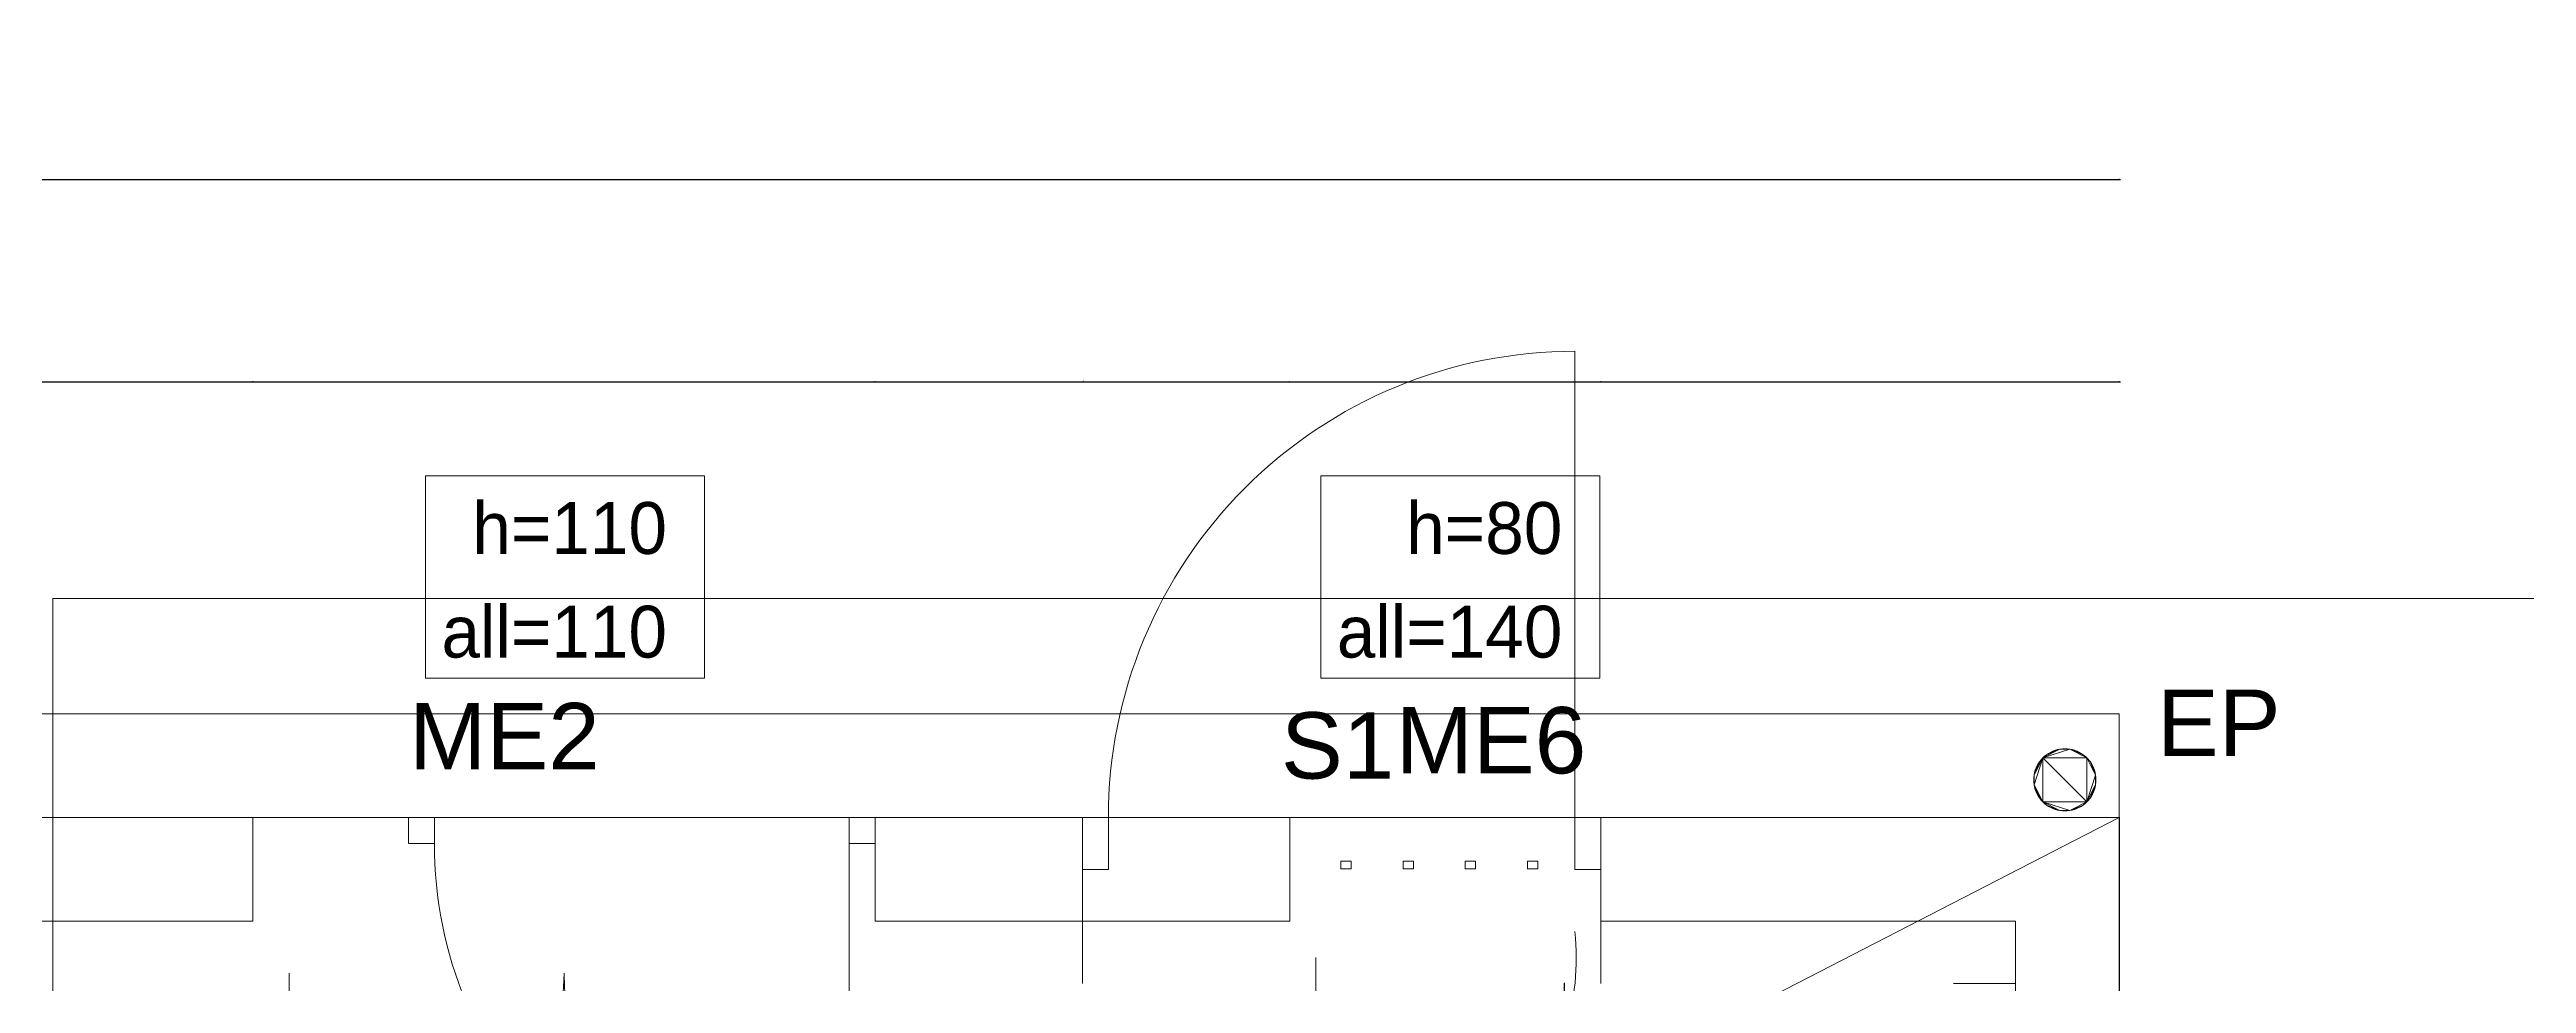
# Model space of a CAD drawing. Header units: metres. Extents: x -12536 to 12621, y -17191 to 9596.
# Drawn here: x -8406.8 to -7929, y -13023.9 to -12843.7 of the extents above; entities that cross this region are included whole.
import ezdxf
from ezdxf.enums import TextEntityAlignment as Align
from ezdxf.lldxf.tags import DXFTag

# ---------------------------------------------------------------- set-up
doc = ezdxf.new("R2010")
doc.units = ezdxf.units.M
doc.header["$MEASUREMENT"] = 0
doc.header["$PDMODE"] = 2
doc.header["$PDSIZE"] = 0.25
doc.layers.add('Calque commun', color=7, linetype='Continuous')
doc.layers.add('Textes', color=7, linetype='Continuous')
doc.styles.add('Arial3', font='arial.ttf', dxfattribs={"height": 0.1})
doc.styles.add('Century Gothic17', font='GOTHIC.TTF', dxfattribs={"height": 0.18})
doc.styles.add('Century Gothic18', font='GOTHIC.TTF', dxfattribs={"height": 0.18})
doc.styles.add('Century Gothic6', font='GOTHIC.TTF', dxfattribs={"height": 0.18})
doc.styles.add('Verdana', font='verdana.ttf', dxfattribs={"height": 0.08})
tags = doc.linetypes.add('HIDDEN', pattern=[0.375, 0.25, -0.125]).pattern_tags.tags
tags[6:7] = [DXFTag(74, 4), DXFTag(75, 0), DXFTag(340, '0'), DXFTag(46, 1.0), DXFTag(50, 0.0), DXFTag(44, 0.0), DXFTag(45, 0.0)]
tags[4:5] = [DXFTag(74, 4), DXFTag(75, 0), DXFTag(340, '0'), DXFTag(46, 1.0), DXFTag(50, 0.0), DXFTag(44, 0.0), DXFTag(45, 0.0)]
tags = doc.linetypes.add('HIDDEN2', pattern=[0.1875, 0.125, -0.0625]).pattern_tags.tags
tags[6:7] = [DXFTag(74, 4), DXFTag(75, 0), DXFTag(340, '0'), DXFTag(46, 1.0), DXFTag(50, 0.0), DXFTag(44, 0.0), DXFTag(45, 0.0)]
tags[4:5] = [DXFTag(74, 4), DXFTag(75, 0), DXFTag(340, '0'), DXFTag(46, 1.0), DXFTag(50, 0.0), DXFTag(44, 0.0), DXFTag(45, 0.0)]
doc.dimstyles.new('DIM1', dxfattribs={"dimtxt": 0.08, "dimasz": 0.1, "dimexe": 0.05, "dimexo": 0, "dimgap": 0, "dimtad": 1, "dimjust": 2, "dimzin": 1, "dimdsep": 46, "dimtxsty": 'Verdana', "dimblk": 'ORIGIN', "dimcen": 0.09, "dimadec": 0, "dimazin": 0, "dimtfac": 1, "dimtdec": 4, "dimtix": 1, "dimtofl": 0, "dimtmove": 0, "dimatfit": 3, "dimfxl": 0.05, "dimfxlon": 1, "dimfrac": 2, "dimtolj": 1, "dimtzin": 0, "dimarcsym": 2})
doc.dimstyles.new('DIM16', dxfattribs={"dimtxt": 0.18, "dimasz": 0.035, "dimexe": 0.05, "dimexo": 0, "dimgap": 0.05, "dimtad": 1, "dimzin": 1, "dimdsep": 46, "dimtxsty": 'Century Gothic17', "dimblk": 'ORIGIN', "dimcen": 0.09, "dimdle": 0.05, "dimadec": 0, "dimazin": 0, "dimtfac": 1, "dimtdec": 4, "dimtix": 1, "dimtofl": 0, "dimtmove": 0, "dimatfit": 3, "dimfxl": 0.05, "dimfxlon": 1, "dimfrac": 2, "dimtolj": 1, "dimtzin": 0, "dimarcsym": 2})
doc.dimstyles.new('DIM17', dxfattribs={"dimtxt": 0.18, "dimasz": 0.035, "dimexe": 0.05, "dimexo": 0, "dimgap": 0.05, "dimtad": 1, "dimzin": 1, "dimdsep": 46, "dimtxsty": 'Century Gothic18', "dimblk": 'ORIGIN', "dimcen": 0.09, "dimdle": 0.05, "dimadec": 0, "dimazin": 0, "dimtfac": 1, "dimtdec": 4, "dimtix": 1, "dimtofl": 0, "dimtmove": 0, "dimatfit": 3, "dimfxl": 0.05, "dimfxlon": 1, "dimfrac": 2, "dimtolj": 1, "dimtzin": 0, "dimarcsym": 2})

# ---------------------------------------------------------------- blocks, each defined once
blk = doc.blocks.new('Block5330')
at = {"layer": 'Calque commun', "color": 7, "linetype": 'Continuous', "lineweight": 20}
for p, q in [((8.2414, 14.471), (8.4414, 14.471)), ((8.2414, 14.271), (8.2414, 14.271))]:
    blk.add_line(p, q, dxfattribs=at)
at = {"layer": 'Calque commun', "color": 7, "linetype": 'Continuous', "lineweight": 5}
blk.add_line((8.2414, 14.151), (8.1214, 14.151), dxfattribs=at)
blk = doc.blocks.new('Block5384')
at = {"layer": 'Calque commun', "color": 7, "linetype": 'Continuous', "lineweight": 20}
blk.add_line((8.4414, 5.471), (8.4414, 14.471), dxfattribs=at)
at = {"layer": 'Calque commun', "color": 7, "linetype": 'Continuous', "lineweight": 5}
blk.add_line((8.2414, 5.671), (8.2414, 14.271), dxfattribs=at)
blk = doc.blocks.new('Block5385')
at = {"layer": 'Calque commun', "color": 7, "linetype": 'Continuous', "lineweight": 20}
for p, q in [((1.8414, 14.471), (4.8414, 14.471)), ((6.0414, 14.471), (6.8414, 14.471)), ((7.4414, 14.471), (8.4414, 14.471))]:
    blk.add_line(p, q, dxfattribs=at)
at = {"layer": 'Calque commun', "color": 7, "linetype": 'Continuous', "lineweight": 5}
for p, q in [((2.0414, 14.271), (4.8414, 14.271)), ((6.0414, 14.271), (6.8414, 14.271)), ((7.4414, 14.271), (8.2414, 14.271))]:
    blk.add_line(p, q, dxfattribs=at)
blk = doc.blocks.new('@PRES_1_$$_1')
at = {"layer": 'Calque commun', "color": 5, "linetype": 'Continuous', "lineweight": 5}
blk.add_line((0.05, 0.32), (0.05, 1.22), dxfattribs=at)
at = {"layer": 'Calque commun', "color": 5, "linetype": 'Continuous', "lineweight": 5, "flags": 128}
blk.add_lwpolyline([(0.05, 1.22, -0.414214), (0.95, 0.32)], format="xyb", dxfattribs=at)
at = {"layer": 'Calque commun', "color": 5, "linetype": 'Continuous', "lineweight": 5}
mesh = blk.add_polyface(dxfattribs=at)
corners = [(0, 0.22), (0, 0.32), (0.05, 0.32), (0.05, 0.22)]
mesh.append_faces([[corners[k] for k in face] for face in [(0, 1, 2, 3)]], dxfattribs={"color": 5})
mesh = blk.add_polyface(dxfattribs=at)
corners = [(0.95, 0.22), (0.95, 0.32), (1, 0.32), (1, 0.22)]
mesh.append_faces([[corners[k] for k in face] for face in [(0, 1, 2, 3)]], dxfattribs={"color": 5})
blk = doc.blocks.new('@PRES_1_$$_1-2')
at = {"layer": 'Calque commun', "color": 0, "linetype": 'Continuous', "lineweight": 5}
blk.add_line((0, 0), (0, 0.32), dxfattribs=at)
blk = doc.blocks.new('@PRES_1_$$_1-3')
at = {"layer": 'Calque commun', "color": 0, "linetype": 'Continuous', "lineweight": 5}
blk.add_line((0, 0), (0, 0.32), dxfattribs=at)
blk = doc.blocks.new('INTER_2D_COMB')
at = {"layer": 'Calque commun', "color": 0, "linetype": 'ByBlock', "lineweight": -2}
blk.add_blockref('@PRES_1_$$_1', (0, 0), dxfattribs=at)
at = {"layer": 'Calque commun', "color": 5, "linetype": 'ByBlock', "lineweight": -2}
blk.add_blockref('@PRES_1_$$_1-2', (0, 0), dxfattribs=at)
at = {"layer": 'Calque commun', "color": 5, "linetype": 'ByBlock', "lineweight": -2, "extrusion": (0, 0, -1), "xscale": -1, "yscale": -1, "zscale": -1, "rotation": 180}
blk.add_blockref('@PRES_1_$$_1-3', (-1, 0), dxfattribs=at)
blk = doc.blocks.new('PLACED_COMB')
at = {"layer": 'Calque commun', "color": 0, "linetype": 'ByBlock', "lineweight": -2}
blk.add_blockref('INTER_2D_COMB', (0, 0), dxfattribs=at)
blk = doc.blocks.new('@PRES_1_$$_1-10')
at = {"layer": 'Calque commun', "color": 5, "linetype": 'Continuous', "lineweight": 5}
blk.add_line((0.05, 0.05), (0.05, 0.85), dxfattribs=at)
at = {"layer": 'Calque commun', "color": 5, "linetype": 'Continuous', "lineweight": 5, "flags": 128}
blk.add_lwpolyline([(0.05, 0.85, -0.414214), (0.85, 0.05)], format="xyb", dxfattribs=at)
at = {"layer": 'Calque commun', "color": 5, "linetype": 'Continuous', "lineweight": 5}
mesh = blk.add_polyface(dxfattribs=at)
corners = [(0, 0), (0, 0.05), (0.05, 0.05), (0.05, 0)]
mesh.append_faces([[corners[k] for k in face] for face in [(0, 1, 2, 3)]], dxfattribs={"color": 5})
mesh = blk.add_polyface(dxfattribs=at)
corners = [(0.85, 0), (0.85, 0.05), (0.9, 0.05), (0.9, 0)]
mesh.append_faces([[corners[k] for k in face] for face in [(0, 1, 2, 3)]], dxfattribs={"color": 5})
blk = doc.blocks.new('@PRES_1_$$_1-11')
at = {"layer": 'Calque commun', "color": 0, "linetype": 'ByBlock', "lineweight": -2}
blk.add_line((0, 0), (0, 0.05), dxfattribs=at)
blk = doc.blocks.new('@PRES_1_$$_1-12')
at = {"layer": 'Calque commun', "color": 0, "linetype": 'ByBlock', "lineweight": -2}
blk.add_line((0, 0), (0, 0.05), dxfattribs=at)
blk = doc.blocks.new('INTER_2D_COMB4')
at = {"layer": 'Calque commun', "color": 0, "linetype": 'ByBlock', "lineweight": -2}
blk.add_blockref('@PRES_1_$$_1-10', (0, 0), dxfattribs=at)
at = {"layer": 'Calque commun', "color": 15, "linetype": 'Continuous', "lineweight": 20}
blk.add_blockref('@PRES_1_$$_1-11', (0, 0), dxfattribs=at)
at = {"layer": 'Calque commun', "color": 15, "linetype": 'Continuous', "lineweight": 20, "extrusion": (0, 0, -1), "xscale": -1, "yscale": -1, "zscale": -1, "rotation": 180}
blk.add_blockref('@PRES_1_$$_1-12', (-0.9, 0), dxfattribs=at)
blk = doc.blocks.new('PLACED_COMB4')
at = {"layer": 'Calque commun', "color": 0, "linetype": 'ByBlock', "lineweight": -2}
blk.add_blockref('INTER_2D_COMB4', (0, 0), dxfattribs=at)
blk = doc.blocks.new('_ORIGIN')
at = {"color": 0, "linetype": 'ByBlock', "lineweight": -2}
blk.add_line((0, 0), (-1, 0), dxfattribs=at)
blk.add_circle((0, 0), 0.5, dxfattribs=at)
blk = doc.blocks.new('*D2044')
at = {"layer": 'Calque commun', "color": 0, "linetype": 'ByBlock', "lineweight": -2, "transparency": 16777216}
for p, q in [((-8667.56, -12868.84), (-8667.56, -12868.74)), ((-8667.46, -12868.79), (-8007.66, -12868.79)), ((-8007.56, -12868.79), (-8007.66, -12868.79)), ((-8007.56, -12868.84), (-8007.56, -12868.74))]:
    blk.add_line(p, q, dxfattribs=at)
at = {"layer": 'Calque commun', "color": 0, "linetype": 'Continuous', "lineweight": -2, "transparency": 16777216}
blk.add_line((-8007.46, -12868.79), (-8007.36, -12868.79), dxfattribs=at)
at = {"layer": 'Defpoints', "color": 0, "linetype": 'Continuous', "transparency": 16777216}
for p in [(-8007.56, -12868.79), (-8667.56, -13071.58), (-8007.56, -13071.58)]:
    blk.add_point(p, dxfattribs=at)
at = {"layer": 'Calque commun', "color": 0, "linetype": 'Continuous', "lineweight": -2, "transparency": 16777216, "xscale": 0.1000000014901161, "yscale": 0.1000000014901161, "zscale": 0.1000000014901161, "rotation": 180}
for p in [(-8667.56, -12868.79), (-8007.56, -12868.79)]:
    blk.add_blockref('_ORIGIN', p, dxfattribs=at)
at = {"layer": 'Calque commun', "color": 0, "linetype": 'Continuous', "lineweight": 5, "transparency": 16777216, "insert": (-8007.85, -12868.79), "char_height": 0.08, "attachment_point": 8, "line_spacing_factor": 0.773441, "style": 'Verdana'}
blk.add_mtext('\\A1;660.00', dxfattribs=at)
blk = doc.blocks.new('*D2059')
at = {"layer": 'Calque commun', "color": 0, "linetype": 'ByBlock', "lineweight": -2, "transparency": 16777216}
for p, q in [((-8667.56, -12907.89), (-8667.56, -12907.79)), ((-8667.46, -12907.84), (-8367.66, -12907.84)), ((-8367.56, -12907.84), (-8367.66, -12907.84)), ((-8367.56, -12907.89), (-8367.56, -12907.79))]:
    blk.add_line(p, q, dxfattribs=at)
at = {"layer": 'Calque commun', "color": 0, "linetype": 'Continuous', "lineweight": -2, "transparency": 16777216}
blk.add_line((-8367.46, -12907.84), (-8367.36, -12907.84), dxfattribs=at)
at = {"layer": 'Defpoints', "color": 0, "linetype": 'Continuous', "transparency": 16777216}
for p in [(-8367.56, -12907.84), (-8667.56, -12970.88), (-8367.56, -12970.88)]:
    blk.add_point(p, dxfattribs=at)
at = {"layer": 'Calque commun', "color": 0, "linetype": 'Continuous', "lineweight": -2, "transparency": 16777216, "xscale": 0.1000000014901161, "yscale": 0.1000000014901161, "zscale": 0.1000000014901161, "rotation": 180}
for p in [(-8667.56, -12907.84), (-8367.56, -12907.84)]:
    blk.add_blockref('_ORIGIN', p, dxfattribs=at)
at = {"layer": 'Calque commun', "color": 0, "linetype": 'Continuous', "lineweight": 5, "transparency": 16777216, "insert": (-8367.84, -12907.84), "char_height": 0.08, "attachment_point": 8, "line_spacing_factor": 0.773441, "style": 'Verdana'}
blk.add_mtext('\\A1;300.00', dxfattribs=at)
blk = doc.blocks.new('*D2060')
at = {"layer": 'Calque commun', "color": 0, "linetype": 'ByBlock', "lineweight": -2, "transparency": 16777216}
for p, q in [((-8367.56, -12907.89), (-8367.56, -12907.79)), ((-8367.46, -12907.84), (-8247.66, -12907.84)), ((-8247.56, -12907.84), (-8247.66, -12907.84)), ((-8247.56, -12907.89), (-8247.56, -12907.79))]:
    blk.add_line(p, q, dxfattribs=at)
at = {"layer": 'Calque commun', "color": 0, "linetype": 'Continuous', "lineweight": -2, "transparency": 16777216}
blk.add_line((-8247.46, -12907.84), (-8247.36, -12907.84), dxfattribs=at)
at = {"layer": 'Defpoints', "color": 0, "linetype": 'Continuous', "transparency": 16777216}
for p in [(-8247.56, -12907.84), (-8367.56, -12970.88), (-8247.56, -12980.88)]:
    blk.add_point(p, dxfattribs=at)
at = {"layer": 'Calque commun', "color": 0, "linetype": 'Continuous', "lineweight": -2, "transparency": 16777216, "xscale": 0.1000000014901161, "yscale": 0.1000000014901161, "zscale": 0.1000000014901161, "rotation": 180}
for p in [(-8367.56, -12907.84), (-8247.56, -12907.84)]:
    blk.add_blockref('_ORIGIN', p, dxfattribs=at)
at = {"layer": 'Calque commun', "color": 0, "linetype": 'Continuous', "lineweight": 5, "transparency": 16777216, "insert": (-8247.84, -12907.84), "char_height": 0.08, "attachment_point": 8, "line_spacing_factor": 0.773441, "style": 'Verdana'}
blk.add_mtext('\\A1;120.00', dxfattribs=at)
blk = doc.blocks.new('*D2061')
at = {"layer": 'Calque commun', "color": 0, "linetype": 'ByBlock', "lineweight": -2, "transparency": 16777216}
for p, q in [((-8247.56, -12907.89), (-8247.56, -12907.79)), ((-8247.52, -12907.84), (-8167.59, -12907.84)), ((-8167.56, -12907.84), (-8167.59, -12907.84)), ((-8167.56, -12907.89), (-8167.56, -12907.79))]:
    blk.add_line(p, q, dxfattribs=at)
at = {"layer": 'Calque commun', "color": 0, "linetype": 'Continuous', "lineweight": -2, "transparency": 16777216}
blk.add_line((-8167.52, -12907.84), (-8167.49, -12907.84), dxfattribs=at)
at = {"layer": 'Defpoints', "color": 0, "linetype": 'Continuous', "transparency": 16777216}
for p in [(-8167.56, -12907.84), (-8167.56, -12970.88), (-8247.56, -12980.88)]:
    blk.add_point(p, dxfattribs=at)
at = {"layer": 'Calque commun', "color": 0, "linetype": 'Continuous', "lineweight": -2, "transparency": 16777216, "xscale": 0.03500000014901161, "yscale": 0.03500000014901161, "zscale": 0.03500000014901161, "rotation": 180.0000683018917}
for p in [(-8247.56, -12907.84), (-8167.56, -12907.84)]:
    blk.add_blockref('_ORIGIN', p, dxfattribs=at)
at = {"layer": 'Calque commun', "color": 0, "linetype": 'Continuous', "lineweight": 5, "transparency": 16777216, "insert": (-8207.56, -12907.79), "char_height": 0.18, "attachment_point": 8, "rotation": 0.0001, "line_spacing_factor": 0.773441, "style": 'Century Gothic18'}
blk.add_mtext('\\A1;80.00', dxfattribs=at)
blk = doc.blocks.new('*D2062')
at = {"layer": 'Calque commun', "color": 0, "linetype": 'ByBlock', "lineweight": -2, "transparency": 16777216}
for p, q in [((-8167.56, -12907.89), (-8167.56, -12907.79)), ((-8167.46, -12907.84), (-8107.66, -12907.84)), ((-8107.56, -12907.84), (-8107.66, -12907.84)), ((-8107.56, -12907.89), (-8107.56, -12907.79))]:
    blk.add_line(p, q, dxfattribs=at)
at = {"layer": 'Calque commun', "color": 0, "linetype": 'Continuous', "lineweight": -2, "transparency": 16777216}
blk.add_line((-8107.46, -12907.84), (-8107.36, -12907.84), dxfattribs=at)
at = {"layer": 'Defpoints', "color": 0, "linetype": 'Continuous', "transparency": 16777216}
for p in [(-8107.56, -12907.84), (-8167.56, -12970.88), (-8107.56, -12970.88)]:
    blk.add_point(p, dxfattribs=at)
at = {"layer": 'Calque commun', "color": 0, "linetype": 'Continuous', "lineweight": -2, "transparency": 16777216, "xscale": 0.1000000014901161, "yscale": 0.1000000014901161, "zscale": 0.1000000014901161, "rotation": 180}
for p in [(-8167.56, -12907.84), (-8107.56, -12907.84)]:
    blk.add_blockref('_ORIGIN', p, dxfattribs=at)
at = {"layer": 'Calque commun', "color": 0, "linetype": 'Continuous', "lineweight": 5, "transparency": 16777216, "insert": (-8107.81, -12907.84), "char_height": 0.08, "attachment_point": 8, "line_spacing_factor": 0.773441, "style": 'Verdana'}
blk.add_mtext('\\A1;60.00', dxfattribs=at)
blk = doc.blocks.new('*D2063')
at = {"layer": 'Calque commun', "color": 0, "linetype": 'ByBlock', "lineweight": -2, "transparency": 16777216}
for p, q in [((-8107.56, -12907.89), (-8107.56, -12907.79)), ((-8107.46, -12907.84), (-8007.66, -12907.84)), ((-8007.56, -12907.84), (-8007.66, -12907.84)), ((-8007.56, -12907.89), (-8007.56, -12907.79))]:
    blk.add_line(p, q, dxfattribs=at)
at = {"layer": 'Calque commun', "color": 0, "linetype": 'Continuous', "lineweight": -2, "transparency": 16777216}
blk.add_line((-8007.46, -12907.84), (-8007.36, -12907.84), dxfattribs=at)
at = {"layer": 'Defpoints', "color": 0, "linetype": 'Continuous', "transparency": 16777216}
for p in [(-8007.56, -12907.84), (-8107.56, -12970.88), (-8007.56, -12970.88)]:
    blk.add_point(p, dxfattribs=at)
at = {"layer": 'Calque commun', "color": 0, "linetype": 'Continuous', "lineweight": -2, "transparency": 16777216, "xscale": 0.1000000014901161, "yscale": 0.1000000014901161, "zscale": 0.1000000014901161, "rotation": 180}
for p in [(-8107.56, -12907.84), (-8007.56, -12907.84)]:
    blk.add_blockref('_ORIGIN', p, dxfattribs=at)
at = {"layer": 'Calque commun', "color": 0, "linetype": 'Continuous', "lineweight": 5, "transparency": 16777216, "insert": (-8007.84, -12907.84), "char_height": 0.08, "attachment_point": 8, "line_spacing_factor": 0.773441, "style": 'Verdana'}
blk.add_mtext('\\A1;100.00', dxfattribs=at)
blk = doc.blocks.new('*D2112')
at = {"layer": 'Calque commun', "color": 0, "linetype": 'ByBlock', "lineweight": -2, "transparency": 16777216}
for p, q in [((-8039.56, -13106.49), (-8039.56, -13106.59)), ((-8039.52, -13106.54), (-8007.59, -13106.54)), ((-8007.56, -13106.54), (-8007.59, -13106.54)), ((-8007.56, -13106.49), (-8007.56, -13106.59))]:
    blk.add_line(p, q, dxfattribs=at)
at = {"layer": 'Calque commun', "color": 0, "linetype": 'Continuous', "lineweight": -2, "transparency": 16777216}
blk.add_line((-8007.52, -13106.54), (-8007.49, -13106.54), dxfattribs=at)
at = {"layer": 'Defpoints', "color": 0, "linetype": 'Continuous', "transparency": 16777216}
for p in [(-8007.56, -12991.93), (-8039.56, -13023.93), (-8007.56, -13106.54)]:
    blk.add_point(p, dxfattribs=at)
at = {"layer": 'Calque commun', "color": 0, "linetype": 'Continuous', "lineweight": -2, "transparency": 16777216, "xscale": 0.03500000014901161, "yscale": 0.03500000014901161, "zscale": 0.03500000014901161, "rotation": 180}
for p in [(-8039.56, -13106.54), (-8007.56, -13106.54)]:
    blk.add_blockref('_ORIGIN', p, dxfattribs=at)
at = {"layer": 'Calque commun', "color": 0, "linetype": 'Continuous', "lineweight": 5, "transparency": 16777216, "insert": (-8023.56, -13106.49), "char_height": 0.18, "attachment_point": 8, "line_spacing_factor": 0.773441, "style": 'Century Gothic17'}
blk.add_mtext('\\A1;32.00', dxfattribs=at)
blk = doc.blocks.new('*D2035')
at = {"layer": 'Calque commun', "color": 0, "linetype": 'ByBlock', "lineweight": -2, "transparency": 16777216}
for p, q in [((-8114.52, -13023.93), (-8114.62, -13023.93)), ((-8114.57, -13023.93), (-8114.57, -13023.96)), ((-8114.57, -13267.9), (-8114.57, -13023.96)), ((-8114.52, -13267.93), (-8114.62, -13267.93))]:
    blk.add_line(p, q, dxfattribs=at)
at = {"layer": 'Calque commun', "color": 0, "linetype": 'Continuous', "lineweight": -2, "transparency": 16777216}
blk.add_line((-8114.57, -13023.89), (-8114.57, -13023.86), dxfattribs=at)
at = {"layer": 'Defpoints', "color": 0, "linetype": 'Continuous', "transparency": 16777216}
for p in [(-8114.57, -13023.93), (-8039.56, -13023.93), (-8017.05, -13267.93)]:
    blk.add_point(p, dxfattribs=at)
at = {"layer": 'Calque commun', "color": 0, "linetype": 'Continuous', "lineweight": -2, "transparency": 16777216, "xscale": 0.03500000014901161, "yscale": 0.03500000014901161, "zscale": 0.03500000014901161, "rotation": 270}
for p in [(-8114.57, -13023.93), (-8114.57, -13267.93)]:
    blk.add_blockref('_ORIGIN', p, dxfattribs=at)
at = {"layer": 'Calque commun', "color": 0, "linetype": 'Continuous', "lineweight": 5, "transparency": 16777216, "insert": (-8114.62, -13145.93), "char_height": 0.18, "attachment_point": 8, "rotation": 90, "line_spacing_factor": 0.773441, "style": 'Century Gothic17'}
blk.add_mtext('\\A1;244.00', dxfattribs=at)
blk = doc.blocks.new('CARTDCE')
at = {"layer": 'Calque commun', "color": 9, "linetype": 'Continuous', "lineweight": 5}
for p, q in [((20.2017, 28.9299), (-21.7983, 28.9299)), ((-21.7983, 28.9299), (-21.7983, -0.3))]:
    blk.add_line(p, q, dxfattribs=at)

msp = doc.modelspace()

# ---------------------------------------------------------------- linework, layer by layer
at = {"layer": 'Calque commun', "color": 12, "linetype": 'Continuous', "lineweight": 20}
for p, q in [((-8367.557, -13011.927), (-8367.557, -12991.928)), ((-8647.557, -13011.927), (-8367.557, -13011.927)), ((-8647.557, -13011.927), (-8367.557, -13011.927)), ((-8247.557, -13011.927), (-8167.558, -13011.927))]:
    msp.add_line(p, q, dxfattribs=at)
at = {"layer": 'Calque commun', "color": 7, "linetype": 'HIDDEN', "lineweight": 5}
for p, q in [((-8162.558, -13018.928), (-8162.558, -13068.928)), ((-8360.557, -13021.928), (-8360.557, -13074.928))]:
    msp.add_line(p, q, dxfattribs=at)
at = {"layer": 'Calque commun', "color": 7, "linetype": 'HIDDEN', "lineweight": 5, "flags": 128}
for points in [[(-8112.558, -13013.928, -0.4142139), (-8157.558, -13068.928)], [(-8307.557, -13021.928, -0.4142122), (-8360.557, -13074.928)], [(-8254.557, -13074.928, -0.4142122), (-8307.557, -13021.928)]]:
    msp.add_lwpolyline(points, format="xyb", dxfattribs=at)
at = {"layer": 'Calque commun', "color": 12, "linetype": 'Continuous', "lineweight": 20}
for points in [[(-8167.558, -12991.927, 0), (-8167.558, -13011.927, 0), (-8247.557, -13011.927, 0), (-8247.557, -12991.928, 0)], [(-8107.557, -13891.927, 0), (-8107.557, -13871.928, 0), (-8025.353, -13871.928, 0), (-8027.558, -13871.928, 0), (-8027.558, -13023.928, 0), (-8027.558, -13011.927, 0), (-8107.558, -13011.927, 0), (-8107.558, -12991.927, 0)]]:
    msp.add_polyline3d(points, dxfattribs=at)

# ---------------------------------------------------------------- block references
at = {"layer": 'Calque commun', "color": 0, "linetype": 'ByBlock', "lineweight": -2, "extrusion": (0, 0, -1), "xscale": 100, "yscale": 100, "zscale": 100}
msp.add_blockref('PLACED_COMB', (8107.558, -13023.928), dxfattribs=at)
at = {"layer": 'Calque commun', "color": 0, "linetype": 'ByBlock', "lineweight": -2}
for name, p, xscale, yscale, zscale in [('CARTDCE', (-7316.258, -14396.138), 50, 50, 50), ('Block5385', (-8851.696, -14439.024), 100, 100, 100), ('Block5330', (-8851.696, -14439.024), 100, 100, 100), ('Block5384', (-8851.696, -14439.024), 100, 100, 100)]:
    msp.add_blockref(name, p, dxfattribs=dict(at, xscale=xscale, yscale=yscale, zscale=zscale))
at = {"layer": 'Calque commun', "color": 0, "linetype": 'ByBlock', "lineweight": -2, "xscale": 100, "yscale": 100, "zscale": 100, "rotation": 180}
msp.add_blockref('PLACED_COMB4', (-8247.557, -12991.928), dxfattribs=at)

# ---------------------------------------------------------------- texts
at = {"layer": 'Calque commun', "color": 5, "linetype": 'ByBlock', "lineweight": -2, "char_height": 10, "attachment_point": 3, "line_spacing_factor": 1.2, "style": 'Century Gothic6'}
for s, insert in [('h=110\\Pall=110', (-8287.692, -12931.038)), ('h=80\\Pall=140', (-8114.99, -12931.038))]:
    msp.add_mtext(s, dxfattribs=dict(at, insert=insert))
at = {"layer": 'Textes', "color": 5, "linetype": 'ByBlock', "lineweight": -2, "style": 'Arial3'}
for s, p in [('ME2', (-8300.655, -12982.595)), ('ME6', (-8110.375, -12983.385)), ('S1', (-8147.399, -12984.395))]:
    msp.add_text(s, height=12.8, dxfattribs=at).set_placement(p, align=Align.RIGHT)
msp.add_text('EP', height=12.8, dxfattribs=at).set_placement((-8000.302, -12980.021))

# ---------------------------------------------------------------- dimensions: what is measured, and where the dimension line sits
at = {"layer": 'Calque commun', "color": 5, "linetype": 'Continuous', "lineweight": 5}
for p1, p2, distance, picture, middle in [((-8667.557, -13071.576), (-8007.559, -13071.576), 202.789, '*D2044', (-8007.847, -12868.745)), ((-8667.557, -12970.883), (-8367.557, -12970.883), 63.039, '*D2059', (-8367.844, -12907.802)), ((-8167.558, -12970.883), (-8107.558, -12970.883), 63.039, '*D2062', (-8107.81, -12907.802)), ((-8107.558, -12970.883), (-8007.558, -12970.883), 63.039, '*D2063', (-8007.842, -12907.802))]:
    dim = msp.add_aligned_dim(p1=p1, p2=p2, distance=distance, dimstyle='DIM1', dxfattribs=at)
    dim.commit()
    dim.dimension.update_dxf_attribs({"geometry": picture, "text_midpoint": middle})
for base, p1, p2, dimstyle, picture, middle in [((-8247.557, -12907.844), (-8367.557, -12970.883), (-8247.557, -12980.883), 'DIM1', '*D2060', (-8247.841, -12907.802)), ((-8007.558, -13106.536), (-8039.558, -13023.928), (-8007.558, -12991.928), 'DIM16', '*D2112', (-8023.558, -13106.391))]:
    dim = msp.add_linear_dim(base=base, p1=p1, p2=p2, dimstyle=dimstyle, dxfattribs=at)
    dim.commit()
    dim.dimension.update_dxf_attribs({"geometry": picture, "text_midpoint": middle})
for base, p1, p2, angle, dimstyle, picture, middle in [((-8167.558, -12907.844), (-8247.557, -12980.883), (-8167.558, -12970.883), 0.00007, 'DIM17', '*D2061', (-8207.558, -12907.699)), ((-8114.574, -13023.928), (-8017.052, -13267.932), (-8039.558, -13023.928), 90, 'DIM16', '*D2035', (-8114.718, -13145.93))]:
    dim = msp.add_linear_dim(base=base, p1=p1, p2=p2, angle=angle, dimstyle=dimstyle, dxfattribs=at)
    dim.commit()
    dim.dimension.update_dxf_attribs({"geometry": picture, "text_midpoint": middle})

# ---------------------------------------------------------------- meshes
at = {"layer": 'Calque commun', "color": 7, "linetype": 'Continuous', "lineweight": 5}
mesh = msp.add_polyface(dxfattribs=at)
corners = [(-6255.473, -10253.272), (-12255.473, -10253.272), (-12255.473, -14453.272), (-6255.473, -14453.272)]
mesh.append_faces([[corners[k] for k in face] for face in [(0, 1, 2, 3)]], dxfattribs={"color": 7})
at = {"layer": 'Calque commun', "color": 11, "linetype": 'Continuous', "lineweight": 20}
mesh = msp.add_polyface(dxfattribs=at)
corners = [(-8334.274, -12925.957), (-8280.437, -12925.957), (-8280.437, -12965.027), (-8334.274, -12965.027)]
mesh.append_faces([[corners[k] for k in face] for face in [(0, 1, 2, 3)]], dxfattribs={"color": 11})
mesh = msp.add_polyface(dxfattribs=at)
corners = [(-8161.573, -12925.957), (-8107.736, -12925.957), (-8107.736, -12965.027), (-8161.573, -12965.027)]
mesh.append_faces([[corners[k] for k in face] for face in [(0, 1, 2, 3)]], dxfattribs={"color": 11})
at = {"layer": 'Calque commun', "color": 16, "linetype": 'HIDDEN2', "lineweight": 5}
mesh = msp.add_polyface(dxfattribs=at)
corners = [(-8667.557, -12971.927), (-8007.558, -12971.927), (-8007.558, -12991.928), (-8667.557, -12991.928)]
mesh.append_faces([[corners[k] for k in face] for face in [(0, 1, 2, 3)]], dxfattribs={"color": 16})
at = {"layer": 'Calque commun', "color": 11, "linetype": 'Continuous', "lineweight": 20}
mesh = msp.add_polyface(dxfattribs=at)
corners = [(-8018.068, -12978.642), (-8017.129, -12978.716), (-8017.597, -12978.66), (-8021.594, -12989.496), (-8019.006, -12990.568), (-8022.31, -12988.885), (-8013.825, -12988.885), (-8012.141, -12985.581), (-8012.141, -12983.703), (-8018.538, -12990.624), (-8018.068, -12990.642), (-8012.361, -12982.788), (-8012.524, -12982.346), (-8012.721, -12987.366), (-8013.213, -12988.169), (-8012.952, -12987.777), (-8012.952, -12981.507), (-8018.538, -12978.66), (-8019.006, -12978.716), (-8016.213, -12990.349), (-8015.771, -12990.185), (-8017.129, -12990.568), (-8013.825, -12980.399), (-8014.541, -12989.496), (-8014.171, -12989.205), (-8024.068, -12984.642), (-8023.994, -12985.581), (-8023.994, -12983.703), (-8012.721, -12981.918), (-8013.213, -12981.115), (-8012.067, -12984.642), (-8012.086, -12985.113), (-8014.933, -12989.758), (-8020.364, -12990.185), (-8022.31, -12980.399), (-8021.203, -12989.758), (-8020.792, -12989.988), (-8021.203, -12979.526), (-8021.594, -12979.788), (-8023.414, -12981.918), (-8022.922, -12981.115), (-8023.184, -12981.507), (-8022.922, -12988.169), (-8023.611, -12982.346), (-8017.597, -12990.624), (-8015.771, -12979.099), (-8016.213, -12978.936), (-8019.922, -12978.936), (-8019.468, -12978.808), (-8014.541, -12979.788), (-8013.505, -12988.539), (-8012.524, -12986.938), (-8020.364, -12979.099), (-8019.922, -12990.349), (-8019.468, -12990.476), (-8014.171, -12980.079), (-8012.086, -12984.171), (-8012.361, -12986.496), (-8015.344, -12989.988), (-8023.184, -12987.777), (-8023.774, -12986.496), (-8023.611, -12986.938), (-8022.63, -12988.539), (-8024.049, -12984.171), (-8022.63, -12980.745), (-8012.233, -12986.043), (-8023.774, -12982.788), (-8023.902, -12983.241), (-8023.902, -12986.043), (-8021.964, -12980.079), (-8021.964, -12989.205), (-8023.414, -12987.366), (-8016.667, -12978.808), (-8024.049, -12985.113), (-8012.233, -12983.241), (-8015.344, -12979.296), (-8016.667, -12990.476), (-8020.792, -12979.296), (-8013.505, -12980.745), (-8014.932, -12979.526)]
mesh.append_faces([[corners[k] for k in face] for face in [(0, 1, 2), (13, 14, 15), (30, 7, 31), (39, 40, 41), (21, 10, 44), (47, 18, 48), (4, 53, 54), (25, 27, 63), (7, 57, 65), (27, 66, 67), (3, 5, 70), (19, 21, 76), (75, 49, 79)]], dxfattribs={"vtx0": -1, "color": 11})
mesh.append_faces([[corners[k] for k in face] for face in [(45, 49, 75), (29, 8, 16)]], dxfattribs={"vtx0": -1, "vtx1": -1, "color": 11})
mesh.append_faces([[corners[k] for k in face] for face in [(3, 4, 5), (6, 7, 8), (8, 12, 16), (21, 5, 4), (22, 6, 8), (25, 26, 27), (29, 22, 8), (21, 20, 32), (3, 33, 4), (26, 34, 27), (21, 23, 6), (26, 42, 5), (27, 40, 43), (6, 34, 5), (22, 49, 1), (27, 34, 40), (52, 37, 18), (30, 8, 7), (45, 1, 49), (18, 38, 34), (21, 6, 5), (51, 7, 14), (22, 34, 6), (22, 1, 34), (26, 61, 59), (0, 18, 1), (18, 34, 1), (26, 5, 34), (6, 14, 7), (21, 4, 10)]], dxfattribs={"vtx0": -1, "vtx1": -1, "vtx2": -1, "color": 11})
mesh.append_faces([[corners[k] for k in face] for face in [(8, 11, 12), (26, 59, 42), (21, 32, 23), (26, 60, 61), (4, 33, 53), (27, 43, 66), (3, 36, 33)]], dxfattribs={"vtx0": -1, "vtx2": -1, "color": 11})
mesh.append_faces([[corners[k] for k in face] for face in [(19, 20, 21), (37, 38, 18), (45, 46, 1), (13, 51, 14), (51, 57, 7), (39, 43, 40), (47, 52, 18)]], dxfattribs={"vtx1": -1, "vtx2": -1, "color": 11})
mesh.append_faces([[corners[k] for k in face] for face in [(4, 9, 10), (0, 17, 18), (23, 24, 6), (12, 28, 16), (3, 35, 36), (6, 50, 14), (22, 55, 49), (30, 56, 8), (20, 58, 32), (42, 62, 5), (34, 64, 40), (26, 68, 60), (38, 69, 34), (61, 71, 59), (46, 72, 1), (25, 73, 26), (8, 74, 11), (52, 77, 37), (29, 78, 22)]], dxfattribs={"vtx2": -1, "color": 11})
at = {"layer": 'Calque commun', "color": 9, "linetype": 'Continuous', "lineweight": 5}
mesh = msp.add_polyface(dxfattribs=at)
corners = [(-9951.557, -13149.931), (-9291.558, -13331.932), (-9291.558, -13149.931), (-9291.558, -13991.928), (-9951.557, -14049.931), (-9291.558, -14049.931), (-8667.557, -13331.932), (-8649.557, -13891.928), (-8007.558, -13891.928), (-8007.558, -12991.928), (-8649.557, -13991.928), (-8667.557, -12991.928)]
mesh.append_faces([[corners[k] for k in face] for face in [(0, 1, 2), (6, 9, 11)]], dxfattribs={"vtx0": -1, "color": 9})
mesh.append_faces([[corners[k] for k in face] for face in [(3, 1, 4), (3, 7, 1)]], dxfattribs={"vtx0": -1, "vtx1": -1, "vtx2": -1, "color": 9})
mesh.append_faces([[corners[k] for k in face] for face in [(6, 8, 9), (6, 7, 8)]], dxfattribs={"vtx0": -1, "vtx2": -1, "color": 9})
mesh.append_faces([[corners[k] for k in face] for face in [(5, 3, 4)]], dxfattribs={"vtx1": -1, "color": 9})
mesh.append_faces([[corners[k] for k in face] for face in [(6, 1, 7), (0, 4, 1)]], dxfattribs={"vtx1": -1, "vtx2": -1, "color": 9})
mesh.append_faces([[corners[k] for k in face] for face in [(3, 10, 7)]], dxfattribs={"vtx2": -1, "color": 9})
at = {"layer": 'Calque commun', "color": 25, "linetype": 'Continuous', "lineweight": 20}
mesh = msp.add_polyface(dxfattribs=at)
corners = [(-8155.718, -13000.317), (-8157.717, -13000.317), (-8157.717, -13001.813), (-8155.718, -13001.813)]
mesh.append_faces([[corners[k] for k in face] for face in [(0, 1, 2, 3)]], dxfattribs={"color": 25})
mesh = msp.add_polyface(dxfattribs=at)
corners = [(-8143.718, -13000.317), (-8145.717, -13000.317), (-8145.717, -13001.813), (-8143.718, -13001.813)]
mesh.append_faces([[corners[k] for k in face] for face in [(0, 1, 2, 3)]], dxfattribs={"color": 25})
mesh = msp.add_polyface(dxfattribs=at)
corners = [(-8131.718, -13000.317), (-8133.717, -13000.317), (-8133.717, -13001.813), (-8131.718, -13001.813)]
mesh.append_faces([[corners[k] for k in face] for face in [(0, 1, 2, 3)]], dxfattribs={"color": 25})
mesh = msp.add_polyface(dxfattribs=at)
corners = [(-8119.718, -13000.317), (-8121.717, -13000.317), (-8121.717, -13001.813), (-8119.718, -13001.813)]
mesh.append_faces([[corners[k] for k in face] for face in [(0, 1, 2, 3)]], dxfattribs={"color": 25})

doc.saveas('drawing.dxf')
